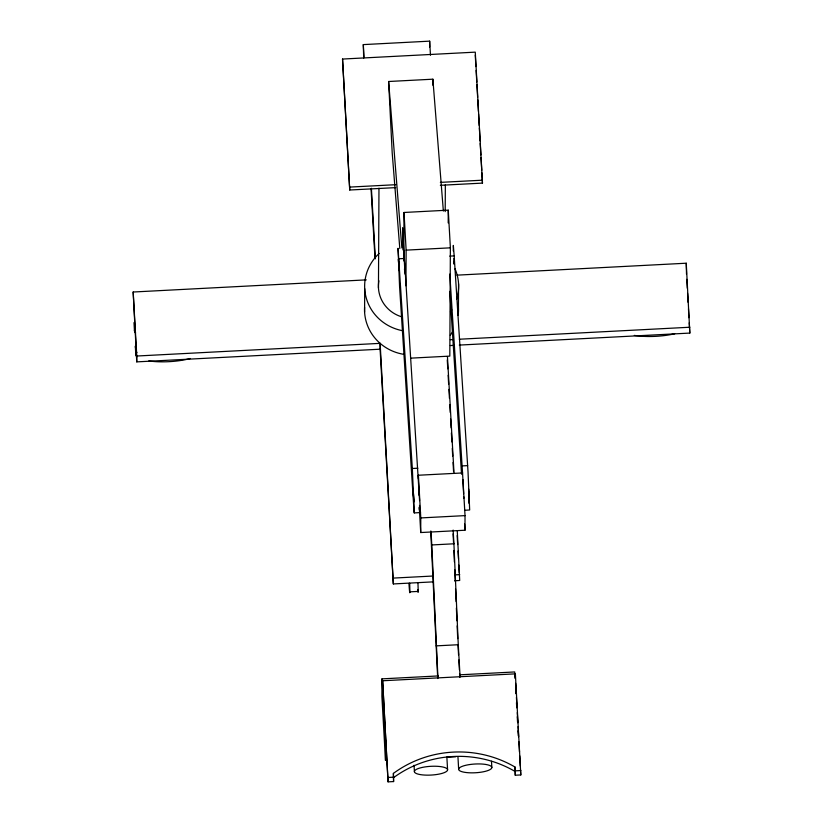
<?xml version="1.0" encoding="UTF-8"?>
<svg xmlns="http://www.w3.org/2000/svg" width="823" height="823" viewBox="0 0 823 823"><rect width="100%" height="100%" fill="white"/><g stroke="black" fill="none" stroke-linecap="round" stroke-linejoin="round"><path stroke-width="1.23" d="M366.276 279.871L133.172 292.011L136.752 361.873L380.103 349.199L380.133 343.356L136.783 356.02L136.752 361.873M440.356 185.298L482.473 183.107L475.272 52.147L342.533 59.05L349.734 190.01L395.678 187.623M349.734 190.01L342.533 59.05M430.47 55.264L429.668 41.15L363.303 44.607L363.704 58.145M364.589 312.061L364.712 288.678M378.457 287.968L378.971 188.21M381.985 678.862L381.893 696.402L385.503 760.421L385.596 742.881L381.985 678.862L438.145 675.94M382.633 680.765L388.065 781.85L393.589 781.562L393.404 773.394A108.07 104.243 0.3 0 1 515.075 767.067L515.27 775.225L520.805 774.937L515.373 673.852L382.633 680.765L388.065 781.85M443.36 211.048L432.867 79.193L388.621 81.498L392.19 152.78L399.803 248.505M432.898 581.882L393.332 583.939L380.133 343.356M393.589 781.562L393.404 773.394M403.764 260.881L404.011 212.468L448.257 210.163L450.376 247.826L449.811 356.112L410.626 358.159M404.535 269.995L404.515 268.884M405.009 274.131L402.622 227.796L402.972 249.945M405.945 285.797L406.13 250.13L404.011 212.468M418.372 478.904L418.393 475.241L462.639 472.947M419.545 505.384L419.524 510.157L419.319 507.585M449.79 274.08L462.475 471.857L465.036 515.62L464.964 530.238L420.718 532.543L420.79 517.924L418.393 475.241M429.637 46.993L429.668 41.15M432.836 85.242L432.867 79.193M445.202 211.614L445.346 184.753M448.196 222.91L448.257 210.163M458.442 307.174L458.565 283.791M457.269 531.02L459.697 580.482L454.594 580.75M515.352 678.234L515.373 673.852M515.27 775.225L515.075 767.067M456.981 275.149L686.248 263.216L686.505 274.182M459.285 345.084L689.828 333.078L686.248 263.216M414.247 512.904L412.333 468.503L398.034 248.289L399.567 286.455L414.041 511.073L414.247 512.904L420.532 512.575M349.744 187.088L395.698 184.702M440.367 182.377L482.484 180.186M406.13 250.13L450.376 247.826M398.867 258.772L404.402 258.484L419.576 500.61M449.749 256.118L454.173 255.891L468.03 471.857L469.666 509.982L464.532 510.291M450.346 339.704L452.907 339.57M459.316 339.23L689.859 327.235M450.315 345.547L454.162 345.351M412.333 468.503L417.868 468.215M462.115 465.911L467.649 465.623M420.79 517.924L465.036 515.62M437.939 677.885L431.787 544.949L453.915 543.797L453.144 530.084M393.363 578.085L432.929 576.028M454.625 574.896L459.728 574.639M409.875 591.84L418.166 591.408M436.139 645.87L458.267 644.728L453.915 543.797M459.841 674.809L514.725 671.949L515.085 678.358M446.766 757.232L455.705 756.769M388.086 777.468L393.62 777.179M515.291 770.842L520.825 770.554M404.062 260.109L403.959 259.029L403.959 260.15M388.621 81.498L401.861 247.918M403.815 250.346L404.402 258.484M454.173 255.891L453.339 245.408L453.308 251.005M468.709 489.099L469.161 498.995L468.699 491.424M468.719 499.54L468.987 503.347M449.811 291.373L461.549 474.254M453.905 258.535L454.203 264.018M686.794 279.306L687.298 288.266M687.586 293.389L688.09 302.35M688.46 308.759L688.964 317.719M689.252 322.842L689.828 333.078M515.64 683.327L516.216 693.511M516.422 697.328L516.998 707.502M517.286 712.595L517.862 722.769M518.079 726.586L518.644 736.77M518.932 741.862L519.508 752.037M519.725 755.853L520.301 766.038M520.517 769.855L520.805 774.937M515.589 687.318L515.949 693.717M516.463 702.677L516.751 707.801M517.255 716.761L517.544 721.884M518.048 730.845L518.336 735.968M475.262 55.069L475.91 66.591M476.126 70.428L476.774 81.961M476.918 84.512L477.638 97.32M477.782 99.881L478.43 111.403M478.575 113.965L479.223 125.487M479.367 128.049L480.087 140.856M480.231 143.418L480.879 154.94M481.023 157.502L481.753 170.299M481.897 172.861L482.473 183.107M491.485 761.244L491.835 767.52A16.614 4.372 -3.2 0 1 466.929 772.612A16.614 4.372 -3.2 0 1 466.97 765.02A16.614 4.372 -3.2 0 1 491.835 767.52M454.049 264.07L453.895 261.241M464.614 523.963L464.964 530.238M447.445 356.575L454.018 473.307M447.27 359.857L447.774 368.838M448.134 375.247L448.638 384.228M448.926 389.361L449.44 398.342M449.8 404.751L450.232 412.446M450.593 418.866L451.097 427.837M451.385 432.97L451.889 441.951M452.259 448.36L452.691 456.055M453.051 462.475L453.555 471.456M457.166 535.588L457.67 544.569M458.03 550.978L458.473 558.673M458.833 565.092L459.265 572.787M453.082 533.87L453.627 544.106M458.267 644.728L460.067 676.732M458.01 644.975L458.565 654.943M458.853 659.933L459.409 669.901M459.625 673.636L459.831 677.38M457.948 756.697L458.648 769.248M446.879 757.273L447.589 769.824A16.614 4.372 -3.2 0 1 422.683 774.916A16.614 4.372 -3.2 0 1 422.724 767.324A16.614 4.372 -3.2 0 1 447.589 769.824M431.015 531.236L431.787 544.949M430.748 531.185L437.713 678.533M419.154 495.343L418.876 490.981L418.917 494.006M419.308 507.431L420.718 532.543M414.051 765.277L414.401 771.552M363.303 44.607L364.023 57.435M371.399 188.272L375.37 258.813M371.08 188.981L374.979 258.247M380.103 349.199L393.332 583.939M133.172 292.011L136.783 356.02M133.995 322.626L134.447 330.63M135.353 346.637L135.805 354.631M462.917 479.634L463.616 493.677M463.75 496.763L463.812 498.306M453.905 550.494L454.399 561.996M454.728 569.66L455.222 581.161M455.551 588.826L456.107 601.603M456.384 607.981L456.93 620.758M457.156 625.871L457.701 638.648M452.866 331.185A47.004 45.337 0.3 0 1 450.304 335.239M404.237 354.404A47.004 45.337 0.3 0 1 364.579 307.329M458.246 304.829A47.004 45.337 0.3 0 1 458.123 315.476M417.95 582.735A33.229 0.525 87 0 1 417.724 589.556M409.659 583.168A33.229 0.525 87 0 1 408.938 583.435M190.288 358.509A33.229 8.755 -3.2 0 1 148.747 360.916M136.916 356.843A33.229 8.755 -3.2 0 1 136.947 352.306M136.474 348.839A33.229 8.755 -3.2 0 1 135.867 345.084M135.569 332.842A33.229 8.755 -3.2 0 1 134.962 329.077M674.685 333.768A33.229 8.755 -3.2 0 1 634.327 335.403M455.026 268.833A47.004 45.337 0.3 0 1 456.734 299.037M451.765 309.849A47.004 45.337 0.3 0 1 450.418 311.855M401.953 330.589A47.004 45.337 0.3 0 1 366.43 298.615A47.004 45.337 0.3 0 1 379.208 253.412M402.385 317.02A33.229 32.056 0.3 0 1 378.889 280.787M393.384 777.786A108.07 104.243 0.3 0 1 515.054 771.449M398.404 259.327L398.98 270.294L398.435 259.317M413.28 490.909L413.856 501.876L413.28 490.909"/></g></svg>
